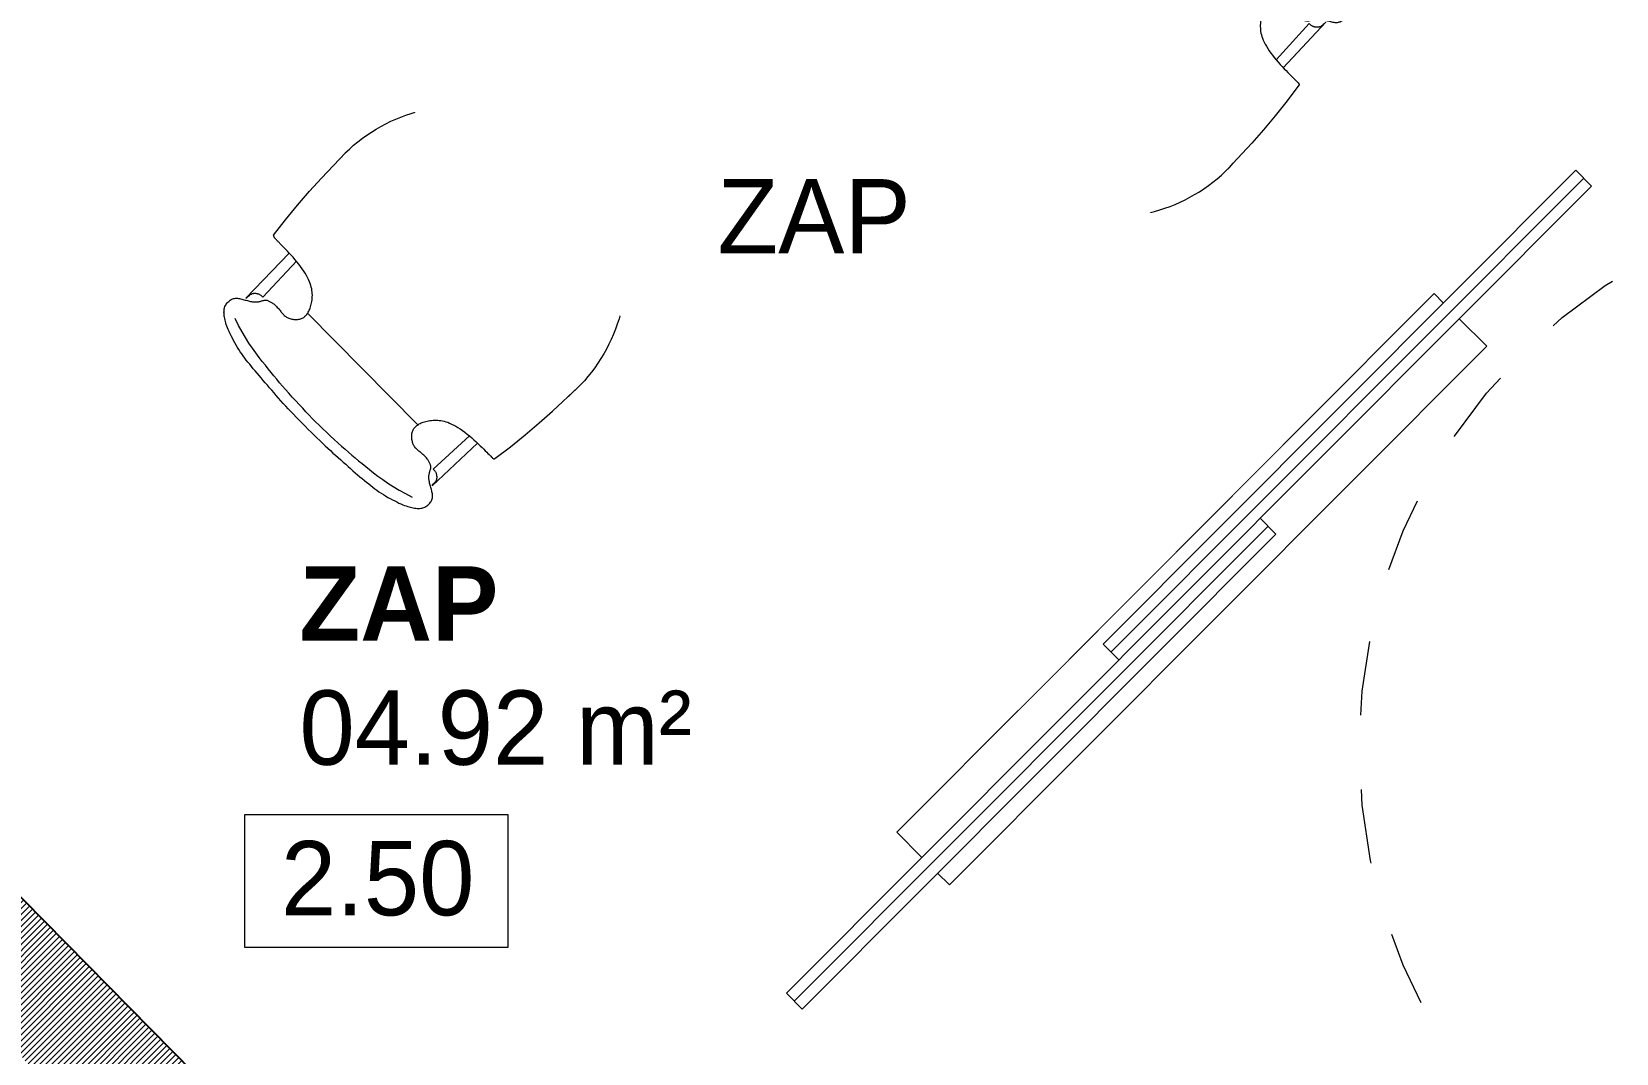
# Model space of a CAD drawing. Header units: millimetres. Extents: x -177 to 251, y 63 to 264.
# Drawn here: x 159.368 to 161.498, y 191.536 to 192.91 of the extents above; entities that cross this region are included whole.
import ezdxf

# ---------------------------------------------------------------- set-up
doc = ezdxf.new("R2010")
doc.units = ezdxf.units.MM
doc.header["$LTSCALE"] = 0.01
doc.set_wipeout_variables(frame=1)
doc.linetypes.add('TRAZOS', pattern=[19.05, 12.7, -6.35])
doc.linetypes.add('TRAZOS2', pattern=[0.375, 0.25, -0.125])
for name, color, linetype, lineweight in [('ARQ_AUXILIARES', 4, 'Continuous', 0), ('ARQ_DISCONTINUAS', 6, 'TRAZOS', 5), ('ARQ_MOBILIARIO', 102, 'Continuous', 5), ('ARQ_PROYECCION 1', 3, 'Continuous', 13), ('ARQ_SECCION', 1, 'Continuous', 25), ('TEX_TEXTOS', 7, 'Continuous', 5), ('TEX_TEXTOS SUP', 7, 'Continuous', 5)]:
    doc.layers.add(name, color=color, linetype=linetype, lineweight=lineweight)
doc.layers.add('SOMBR_SECCIÓN', color=9, linetype='Continuous', lineweight=0, true_color=0x808080)
doc.styles.add('Arial', font='GOTHIC.TTF', dxfattribs={"height": 0.0036})
doc.styles.get("Standard").update_dxf_attribs({"font": 'GOTHIC.TTF'})

# ---------------------------------------------------------------- blocks, each defined once
blk = doc.blocks.new('A$C4F1418C3')
blk.add_wipeout([(0.3692, 0.0115), (0.3695, 0.029), (0.3697, 0.0424), (0.4116, 0.0435), (0.4558, 0.0451), (0.4601, 0.0378), (0.4637, 0.0336), (0.4657, 0.0321), (0.4689, 0.0309), (0.471, 0.0304), (0.4733, 0.0302), (0.4764, 0.0304), (0.4787, 0.0307), (0.4819, 0.0318), (0.4846, 0.0333), (0.4872, 0.0354), (0.489, 0.0374), (0.4927, 0.042), (0.4965, 0.049), (0.4996, 0.0552), (0.5032, 0.0646), (0.5059, 0.0737), (0.5077, 0.0803), (0.5095, 0.0887), (0.5108, 0.0958), (0.5115, 0.103), (0.5136, 0.1212), (0.5152, 0.1437), (0.5174, 0.183), (0.5184, 0.2261), (0.5167, 0.2686), (0.5137, 0.3173), (0.5095, 0.353), (0.5032, 0.3764), (0.5003, 0.3846), (0.4933, 0.4004), (0.4881, 0.406), (0.4831, 0.4099), (0.4759, 0.4132), (0.4716, 0.4129), (0.4664, 0.4119), (0.4618, 0.409), (0.4581, 0.4043), (0.456, 0.3999), (0.369, 0.4019), (0.3688, 0.4172), (0.3687, 0.4276), (0.3684, 0.4307), (0.3681, 0.4316), (0.3678, 0.4323), (0.367, 0.4336), (0.3155, 0.4396), (0.2909, 0.4415), (0.2438, 0.4434), (0.2205, 0.4441), (0.1973, 0.4428), (0.1742, 0.4391), (0.1591, 0.4351), (0.1344, 0.4264), (0.1193, 0.4187), (0.1036, 0.4104), (0.0833, 0.3953), (0.0649, 0.3795), (0.0486, 0.3606), (0.0357, 0.3426), (0.0235, 0.3214), (0.0145, 0.3014), (0.0078, 0.2815), (0.0033, 0.2607), (0.0007, 0.2405), (-0.0002, 0.2193), (0.001, 0.1964), (0.0059, 0.1745), (0.0113, 0.1501), (0.0213, 0.1283), (0.0319, 0.107), (0.046, 0.0868), (0.0595, 0.0711), (0.0749, 0.0554), (0.0983, 0.0373), (0.1173, 0.0257), (0.1385, 0.0158), (0.16, 0.009), (0.1822, 0.0035), (0.2009, 0.0009), (0.222, 0.0003), (0.2613, 0.0009), (0.3008, 0.0032), (0.3351, 0.0067), (0.3676, 0.0111), (0.3681, 0.0111), (0.3687, 0.0113), (0.3689, 0.0115)]).dxf.layer = 'ARQ_MOBILIARIO'
at = {"layer": 'ARQ_MOBILIARIO'}
for p, q in [((0.2671, 0.4427), (0.2205, 0.4441)), ((0.2909, 0.4415), (0.2671, 0.4427)), ((0.3155, 0.4396), (0.2909, 0.4415)), ((0.3409, 0.437), (0.3155, 0.4396)), ((0.367, 0.4336), (0.3409, 0.437)), ((0.3673, 0.4331), (0.367, 0.4336)), ((0.3677, 0.4326), (0.3673, 0.4331)), ((0.3679, 0.4321), (0.3677, 0.4326)), ((0.3681, 0.4316), (0.3679, 0.4321)), ((0.3683, 0.4312), (0.3681, 0.4316)), ((0.3684, 0.4307), (0.3683, 0.4312)), ((0.3685, 0.4302), (0.3684, 0.4307)), ((0.3686, 0.4297), (0.3685, 0.4302)), ((0.3686, 0.4291), (0.3686, 0.4297)), ((0.3687, 0.4285), (0.3686, 0.4291)), ((0.3687, 0.4279), (0.3687, 0.4285)), ((0.3687, 0.4272), (0.3687, 0.4279)), ((0.3687, 0.4265), (0.3687, 0.4272)), ((0.3687, 0.4258), (0.3687, 0.4265)), ((0.3687, 0.425), (0.3687, 0.4258)), ((0.3687, 0.4241), (0.3687, 0.425)), ((0.3687, 0.4232), (0.3687, 0.4241)), ((0.3687, 0.4222), (0.3687, 0.4232)), ((0.3687, 0.421), (0.3687, 0.4222)), ((0.3688, 0.4197), (0.3687, 0.421)), ((0.3688, 0.4181), (0.3688, 0.4197)), ((0.3688, 0.4163), (0.3688, 0.4181)), ((0.3688, 0.4142), (0.3688, 0.4163)), ((0.3688, 0.4116), (0.3688, 0.4142)), ((0.3689, 0.4087), (0.3688, 0.4116)), ((0.3689, 0.4055), (0.3689, 0.4087)), ((0.369, 0.402), (0.3689, 0.4055)), ((0.4594, 0.4057), (0.4586, 0.4044)), ((0.4603, 0.4069), (0.4594, 0.4057)), ((0.4612, 0.408), (0.4603, 0.4069)), ((0.4621, 0.409), (0.4612, 0.408)), ((0.463, 0.4099), (0.4621, 0.409)), ((0.4641, 0.4107), (0.463, 0.4099)), ((0.4651, 0.4113), (0.4641, 0.4107)), ((0.4662, 0.4119), (0.4651, 0.4113)), ((0.4674, 0.4123), (0.4662, 0.4119)), ((0.4686, 0.4127), (0.4674, 0.4123)), ((0.4698, 0.413), (0.4686, 0.4127)), ((0.4711, 0.4132), (0.4698, 0.413)), ((0.4725, 0.4133), (0.4711, 0.4132)), ((0.4739, 0.4133), (0.4725, 0.4133)), ((0.4753, 0.4132), (0.4739, 0.4133)), ((0.4768, 0.413), (0.4753, 0.4132)), ((0.4782, 0.4127), (0.4768, 0.413)), ((0.4796, 0.4123), (0.4782, 0.4127)), ((0.481, 0.4118), (0.4796, 0.4123)), ((0.4824, 0.4112), (0.481, 0.4118)), ((0.4837, 0.4104), (0.4824, 0.4112)), ((0.4849, 0.4095), (0.4837, 0.4104)), ((0.4861, 0.4085), (0.4849, 0.4095)), ((0.4873, 0.4074), (0.4861, 0.4085)), ((0.4884, 0.4062), (0.4873, 0.4074)), ((0.4895, 0.4049), (0.4884, 0.4062)), ((0.4906, 0.4035), (0.4895, 0.4049)), ((0.3691, 0.3982), (0.369, 0.402)), ((0.369, 0.4019), (0.4529, 0.4)), ((0.3693, 0.3943), (0.3691, 0.3982)), ((0.3696, 0.3904), (0.3693, 0.3943)), ((0.3699, 0.3864), (0.3696, 0.3904)), ((0.3698, 0.3873), (0.436, 0.3848)), ((0.3703, 0.3824), (0.3699, 0.3864)), ((0.4359, 0.3876), (0.4359, 0.3863)), ((0.4359, 0.3863), (0.436, 0.3848)), ((0.4362, 0.3897), (0.436, 0.3887)), ((0.436, 0.3887), (0.4359, 0.3876)), ((0.4364, 0.3906), (0.4362, 0.3897)), ((0.4367, 0.3913), (0.4364, 0.3906)), ((0.4369, 0.392), (0.4367, 0.3913)), ((0.4372, 0.3926), (0.4369, 0.392)), ((0.4376, 0.3932), (0.4372, 0.3926)), ((0.4379, 0.3937), (0.4376, 0.3932)), ((0.4382, 0.3943), (0.4379, 0.3937)), ((0.4385, 0.3947), (0.4382, 0.3943)), ((0.4389, 0.3952), (0.4385, 0.3947)), ((0.4392, 0.3956), (0.4389, 0.3952)), ((0.4396, 0.396), (0.4392, 0.3956)), ((0.44, 0.3964), (0.4396, 0.396)), ((0.4404, 0.3968), (0.44, 0.3964)), ((0.4408, 0.3971), (0.4404, 0.3968)), ((0.4413, 0.3975), (0.4408, 0.3971)), ((0.4417, 0.3978), (0.4413, 0.3975)), ((0.4422, 0.3981), (0.4417, 0.3978)), ((0.4428, 0.3984), (0.4422, 0.3981)), ((0.4434, 0.3841), (0.4425, 0.3835)), ((0.4433, 0.3986), (0.4428, 0.3984)), ((0.4439, 0.3988), (0.4433, 0.3986)), ((0.4443, 0.3846), (0.4434, 0.3841)), ((0.4446, 0.399), (0.4439, 0.3988)), ((0.4451, 0.3853), (0.4443, 0.3846)), ((0.4453, 0.3992), (0.4446, 0.399)), ((0.446, 0.386), (0.4451, 0.3853)), ((0.4461, 0.3993), (0.4453, 0.3992)), ((0.4469, 0.3867), (0.446, 0.386)), ((0.4471, 0.3994), (0.4461, 0.3993)), ((0.4477, 0.3875), (0.4469, 0.3867)), ((0.4482, 0.3995), (0.4471, 0.3994)), ((0.4486, 0.3884), (0.4477, 0.3875)), ((0.4495, 0.3997), (0.4482, 0.3995)), ((0.4494, 0.3893), (0.4486, 0.3884)), ((0.4502, 0.3904), (0.4494, 0.3893)), ((0.4511, 0.3998), (0.4495, 0.3997)), ((0.451, 0.3914), (0.4502, 0.3904)), ((0.4517, 0.3926), (0.451, 0.3914)), ((0.4529, 0.4), (0.4511, 0.3998)), ((0.4525, 0.3938), (0.4517, 0.3926)), ((0.4533, 0.395), (0.4525, 0.3938)), ((0.454, 0.3963), (0.4533, 0.395)), ((0.4548, 0.3977), (0.454, 0.3963)), ((0.4555, 0.399), (0.4548, 0.3977)), ((0.4563, 0.4004), (0.4555, 0.399)), ((0.457, 0.4017), (0.4563, 0.4004)), ((0.4578, 0.4031), (0.457, 0.4017)), ((0.4586, 0.4044), (0.4578, 0.4031)), ((0.4858, 0.3811), (0.4824, 0.3909)), ((0.4916, 0.4021), (0.4906, 0.4035)), ((0.4926, 0.4006), (0.4916, 0.4021)), ((0.4936, 0.399), (0.4926, 0.4006)), ((0.4946, 0.3973), (0.4936, 0.399)), ((0.4956, 0.3956), (0.4946, 0.3973)), ((0.4966, 0.3936), (0.4956, 0.3956)), ((0.4976, 0.3915), (0.4966, 0.3936)), ((0.4986, 0.3892), (0.4976, 0.3915)), ((0.4996, 0.3867), (0.4986, 0.3892)), ((0.5007, 0.384), (0.4996, 0.3867)), ((0.5018, 0.381), (0.5007, 0.384)), ((0.3708, 0.3785), (0.3703, 0.3824)), ((0.3715, 0.3747), (0.3708, 0.3785)), ((0.3722, 0.3711), (0.3715, 0.3747)), ((0.3729, 0.3676), (0.3722, 0.3711)), ((0.3738, 0.3643), (0.3729, 0.3676)), ((0.3747, 0.3611), (0.3738, 0.3643)), ((0.4318, 0.3656), (0.4317, 0.3642)), ((0.4317, 0.3642), (0.4317, 0.3629)), ((0.4317, 0.3629), (0.4318, 0.3615)), ((0.4319, 0.3669), (0.4318, 0.3656)), ((0.432, 0.3681), (0.4319, 0.3669)), ((0.4322, 0.3693), (0.432, 0.3681)), ((0.4324, 0.3705), (0.4322, 0.3693)), ((0.4327, 0.3716), (0.4324, 0.3705)), ((0.4329, 0.3726), (0.4327, 0.3716)), ((0.4332, 0.3736), (0.4329, 0.3726)), ((0.4335, 0.3746), (0.4332, 0.3736)), ((0.4338, 0.3755), (0.4335, 0.3746)), ((0.4341, 0.3763), (0.4338, 0.3755)), ((0.4344, 0.3771), (0.4341, 0.3763)), ((0.4348, 0.3779), (0.4344, 0.3771)), ((0.4353, 0.3785), (0.4348, 0.3779)), ((0.4358, 0.3792), (0.4353, 0.3785)), ((0.4363, 0.3797), (0.4358, 0.3792)), ((0.4369, 0.3803), (0.4363, 0.3797)), ((0.4376, 0.3808), (0.4369, 0.3803)), ((0.4383, 0.3812), (0.4376, 0.3808)), ((0.4391, 0.3817), (0.4383, 0.3812)), ((0.4399, 0.3821), (0.4391, 0.3817)), ((0.4408, 0.3826), (0.4399, 0.3821)), ((0.4416, 0.383), (0.4408, 0.3826)), ((0.4425, 0.3835), (0.4416, 0.383)), ((0.4885, 0.3717), (0.4858, 0.3811)), ((0.4908, 0.3628), (0.4885, 0.3717)), ((0.4927, 0.3543), (0.4908, 0.3628)), ((0.5028, 0.3779), (0.5018, 0.381)), ((0.5039, 0.3747), (0.5028, 0.3779)), ((0.5049, 0.3714), (0.5039, 0.3747)), ((0.5059, 0.368), (0.5049, 0.3714)), ((0.5069, 0.3646), (0.5059, 0.368)), ((0.5077, 0.3611), (0.5069, 0.3646)), ((0.3757, 0.3582), (0.3747, 0.3611)), ((0.3768, 0.3554), (0.3757, 0.3582)), ((0.3778, 0.3529), (0.3768, 0.3554)), ((0.379, 0.3506), (0.3778, 0.3529)), ((0.3802, 0.3485), (0.379, 0.3506)), ((0.3814, 0.3465), (0.3802, 0.3485)), ((0.3827, 0.3447), (0.3814, 0.3465)), ((0.384, 0.343), (0.3827, 0.3447)), ((0.3854, 0.3414), (0.384, 0.343)), ((0.3869, 0.3398), (0.3854, 0.3414)), ((0.4315, 0.3413), (0.431, 0.3401)), ((0.4319, 0.3424), (0.4315, 0.3413)), ((0.4318, 0.3615), (0.4319, 0.36)), ((0.4319, 0.36), (0.432, 0.3586)), ((0.4323, 0.3436), (0.4319, 0.3424)), ((0.432, 0.3586), (0.4321, 0.3572)), ((0.4321, 0.3572), (0.4323, 0.3558)), ((0.4323, 0.3558), (0.4324, 0.3544)), ((0.4325, 0.3448), (0.4323, 0.3436)), ((0.4324, 0.3544), (0.4326, 0.3531)), ((0.4327, 0.3459), (0.4325, 0.3448)), ((0.4326, 0.3531), (0.4327, 0.3518)), ((0.4327, 0.3518), (0.4328, 0.3506)), ((0.4328, 0.3471), (0.4327, 0.3459)), ((0.4328, 0.3506), (0.4328, 0.3494)), ((0.4328, 0.3494), (0.4329, 0.3482)), ((0.4329, 0.3482), (0.4328, 0.3471)), ((0.4942, 0.3461), (0.4927, 0.3543)), ((0.4954, 0.3384), (0.4942, 0.3461)), ((0.5085, 0.3577), (0.5077, 0.3611)), ((0.5092, 0.3544), (0.5085, 0.3577)), ((0.5098, 0.351), (0.5092, 0.3544)), ((0.5104, 0.3476), (0.5098, 0.351)), ((0.5109, 0.3441), (0.5104, 0.3476)), ((0.5113, 0.3407), (0.5109, 0.3441)), ((0.3884, 0.3384), (0.3869, 0.3398)), ((0.39, 0.337), (0.3884, 0.3384)), ((0.3916, 0.3357), (0.39, 0.337)), ((0.3932, 0.3344), (0.3916, 0.3357)), ((0.3948, 0.3332), (0.3932, 0.3344)), ((0.3965, 0.3322), (0.3948, 0.3332)), ((0.3981, 0.3312), (0.3965, 0.3322)), ((0.3996, 0.3303), (0.3981, 0.3312)), ((0.4011, 0.3296), (0.3996, 0.3303)), ((0.4026, 0.329), (0.4011, 0.3296)), ((0.404, 0.3284), (0.4026, 0.329)), ((0.4053, 0.328), (0.404, 0.3284)), ((0.4067, 0.3276), (0.4053, 0.328)), ((0.4079, 0.3273), (0.4067, 0.3276)), ((0.4092, 0.3271), (0.4079, 0.3273)), ((0.4087, 0.3272), (0.409, 0.2233)), ((0.4104, 0.3269), (0.4092, 0.3271)), ((0.4116, 0.3268), (0.4104, 0.3269)), ((0.4127, 0.3267), (0.4116, 0.3268)), ((0.4139, 0.3267), (0.4127, 0.3267)), ((0.415, 0.3268), (0.4139, 0.3267)), ((0.4161, 0.3269), (0.415, 0.3268)), ((0.4172, 0.3271), (0.4161, 0.3269)), ((0.4183, 0.3274), (0.4172, 0.3271)), ((0.4193, 0.3278), (0.4183, 0.3274)), ((0.4204, 0.3284), (0.4193, 0.3278)), ((0.4215, 0.329), (0.4204, 0.3284)), ((0.4225, 0.3297), (0.4215, 0.329)), ((0.4235, 0.3305), (0.4225, 0.3297)), ((0.4245, 0.3313), (0.4235, 0.3305)), ((0.4255, 0.3323), (0.4245, 0.3313)), ((0.4264, 0.3333), (0.4255, 0.3323)), ((0.4273, 0.3343), (0.4264, 0.3333)), ((0.4282, 0.3354), (0.4273, 0.3343)), ((0.429, 0.3365), (0.4282, 0.3354)), ((0.4297, 0.3377), (0.429, 0.3365)), ((0.4304, 0.3389), (0.4297, 0.3377)), ((0.431, 0.3401), (0.4304, 0.3389)), ((0.4965, 0.3311), (0.4954, 0.3384)), ((0.4973, 0.3242), (0.4965, 0.3311)), ((0.4981, 0.3176), (0.4973, 0.3242)), ((0.5117, 0.3371), (0.5113, 0.3407)), ((0.5121, 0.3334), (0.5117, 0.3371)), ((0.5125, 0.3297), (0.5121, 0.3334)), ((0.5129, 0.3258), (0.5125, 0.3297)), ((0.5132, 0.3219), (0.5129, 0.3258)), ((0.5135, 0.3179), (0.5132, 0.3219)), ((0.4988, 0.3114), (0.4981, 0.3176)), ((0.4995, 0.3053), (0.4988, 0.3114)), ((0.5, 0.2994), (0.4995, 0.3053)), ((0.5006, 0.2935), (0.5, 0.2994)), ((0.5138, 0.3138), (0.5135, 0.3179)), ((0.5141, 0.3096), (0.5138, 0.3138)), ((0.5145, 0.3053), (0.5141, 0.3096)), ((0.5148, 0.301), (0.5145, 0.3053)), ((0.5151, 0.2966), (0.5148, 0.301)), ((0.501, 0.2875), (0.5006, 0.2935)), ((0.5015, 0.2815), (0.501, 0.2875)), ((0.5019, 0.2752), (0.5015, 0.2815)), ((0.5154, 0.2922), (0.5151, 0.2966)), ((0.5157, 0.2877), (0.5154, 0.2922)), ((0.516, 0.2831), (0.5157, 0.2877)), ((0.5163, 0.2785), (0.516, 0.2831)), ((0.5166, 0.2738), (0.5163, 0.2785)), ((0.5022, 0.2686), (0.5019, 0.2752)), ((0.5025, 0.2618), (0.5022, 0.2686)), ((0.5028, 0.2549), (0.5025, 0.2618)), ((0.5168, 0.2691), (0.5166, 0.2738)), ((0.5171, 0.2643), (0.5168, 0.2691)), ((0.5172, 0.2594), (0.5171, 0.2643)), ((0.5174, 0.2545), (0.5172, 0.2594)), ((0.5031, 0.248), (0.5028, 0.2549)), ((0.5033, 0.2412), (0.5031, 0.248)), ((0.5035, 0.2347), (0.5033, 0.2412)), ((0.5036, 0.2284), (0.5035, 0.2347)), ((0.5176, 0.2494), (0.5174, 0.2545)), ((0.5177, 0.2442), (0.5176, 0.2494)), ((0.5178, 0.2389), (0.5177, 0.2442)), ((0.5179, 0.2334), (0.5178, 0.2389)), ((0.4091, 0.1161), (0.409, 0.2233)), ((0.5037, 0.2162), (0.5035, 0.2096)), ((0.5037, 0.2225), (0.5036, 0.2284)), ((0.5037, 0.2225), (0.5037, 0.2162)), ((0.518, 0.2277), (0.5179, 0.2334)), ((0.518, 0.2159), (0.5179, 0.2102)), ((0.5181, 0.2218), (0.518, 0.2277)), ((0.5181, 0.2218), (0.518, 0.2159)), ((0.5032, 0.1958), (0.503, 0.1888)), ((0.5034, 0.2027), (0.5032, 0.1958)), ((0.5035, 0.2096), (0.5034, 0.2027)), ((0.5177, 0.1942), (0.5175, 0.1892)), ((0.5178, 0.1994), (0.5177, 0.1942)), ((0.5179, 0.2047), (0.5178, 0.1994)), ((0.5179, 0.2102), (0.5179, 0.2047)), ((0.5024, 0.175), (0.502, 0.1684)), ((0.5027, 0.1818), (0.5024, 0.175)), ((0.503, 0.1888), (0.5027, 0.1818)), ((0.517, 0.1746), (0.5168, 0.1699)), ((0.5172, 0.1794), (0.517, 0.1746)), ((0.5174, 0.1842), (0.5172, 0.1794)), ((0.5175, 0.1892), (0.5174, 0.1842)), ((0.5008, 0.1501), (0.5003, 0.1442)), ((0.5013, 0.1561), (0.5008, 0.1501)), ((0.5017, 0.1621), (0.5013, 0.1561)), ((0.502, 0.1684), (0.5017, 0.1621)), ((0.5157, 0.1515), (0.5153, 0.1471)), ((0.5159, 0.156), (0.5157, 0.1515)), ((0.5162, 0.1606), (0.5159, 0.156)), ((0.5165, 0.1652), (0.5162, 0.1606)), ((0.5168, 0.1699), (0.5165, 0.1652)), ((0.4991, 0.1322), (0.4984, 0.126)), ((0.4998, 0.1383), (0.4991, 0.1322)), ((0.5003, 0.1442), (0.4998, 0.1383)), ((0.5142, 0.1299), (0.5139, 0.1258)), ((0.5145, 0.1341), (0.5142, 0.1299)), ((0.5147, 0.1384), (0.5145, 0.1341)), ((0.515, 0.1427), (0.5147, 0.1384)), ((0.5153, 0.1471), (0.515, 0.1427)), ((0.392, 0.1076), (0.3904, 0.1062)), ((0.3936, 0.1088), (0.392, 0.1076)), ((0.3952, 0.11), (0.3936, 0.1088)), ((0.3969, 0.1111), (0.3952, 0.11)), ((0.3984, 0.112), (0.3969, 0.1111)), ((0.4, 0.1129), (0.3984, 0.112)), ((0.4015, 0.1137), (0.4, 0.1129)), ((0.4029, 0.1143), (0.4015, 0.1137)), ((0.4043, 0.1149), (0.4029, 0.1143)), ((0.4057, 0.1153), (0.4043, 0.1149)), ((0.407, 0.1157), (0.4057, 0.1153)), ((0.4083, 0.116), (0.407, 0.1157)), ((0.4096, 0.1162), (0.4083, 0.116)), ((0.4108, 0.1164), (0.4096, 0.1162)), ((0.412, 0.1165), (0.4108, 0.1164)), ((0.4131, 0.1166), (0.412, 0.1165)), ((0.4142, 0.1166), (0.4131, 0.1166)), ((0.4154, 0.1166), (0.4142, 0.1166)), ((0.4165, 0.1164), (0.4154, 0.1166)), ((0.4176, 0.1162), (0.4165, 0.1164)), ((0.4186, 0.1159), (0.4176, 0.1162)), ((0.4197, 0.1155), (0.4186, 0.1159)), ((0.4208, 0.115), (0.4197, 0.1155)), ((0.4218, 0.1144), (0.4208, 0.115)), ((0.4229, 0.1137), (0.4218, 0.1144)), ((0.4239, 0.1129), (0.4229, 0.1137)), ((0.4249, 0.112), (0.4239, 0.1129)), ((0.4259, 0.1111), (0.4249, 0.112)), ((0.4268, 0.1101), (0.4259, 0.1111)), ((0.4277, 0.109), (0.4268, 0.1101)), ((0.4286, 0.108), (0.4277, 0.109)), ((0.4294, 0.1068), (0.4286, 0.108)), ((0.4301, 0.1057), (0.4294, 0.1068)), ((0.4968, 0.1125), (0.4958, 0.1052)), ((0.4977, 0.1194), (0.4968, 0.1125)), ((0.4984, 0.126), (0.4977, 0.1194)), ((0.5121, 0.1065), (0.5117, 0.103)), ((0.5125, 0.1102), (0.5121, 0.1065)), ((0.5129, 0.114), (0.5125, 0.1102)), ((0.5132, 0.1178), (0.5129, 0.114)), ((0.5135, 0.1217), (0.5132, 0.1178)), ((0.5139, 0.1258), (0.5135, 0.1217)), ((0.3772, 0.0878), (0.3762, 0.085)), ((0.3783, 0.0903), (0.3772, 0.0878)), ((0.3794, 0.0926), (0.3783, 0.0903)), ((0.3806, 0.0947), (0.3794, 0.0926)), ((0.3818, 0.0967), (0.3806, 0.0947)), ((0.3831, 0.0985), (0.3818, 0.0967)), ((0.3845, 0.1002), (0.3831, 0.0985)), ((0.3859, 0.1018), (0.3845, 0.1002)), ((0.3873, 0.1034), (0.3859, 0.1018)), ((0.3888, 0.1048), (0.3873, 0.1034)), ((0.3904, 0.1062), (0.3888, 0.1048)), ((0.4308, 0.1045), (0.4301, 0.1057)), ((0.4314, 0.1033), (0.4308, 0.1045)), ((0.4319, 0.1021), (0.4314, 0.1033)), ((0.4324, 0.1009), (0.4319, 0.1021)), ((0.4327, 0.0997), (0.4324, 0.1009)), ((0.4325, 0.0847), (0.4326, 0.0862)), ((0.4326, 0.0862), (0.4327, 0.0876)), ((0.433, 0.0986), (0.4327, 0.0997)), ((0.4327, 0.0876), (0.4329, 0.0889)), ((0.4329, 0.0889), (0.433, 0.0902)), ((0.4332, 0.0974), (0.433, 0.0986)), ((0.433, 0.0902), (0.4331, 0.0915)), ((0.4331, 0.0915), (0.4332, 0.0928)), ((0.4333, 0.0963), (0.4332, 0.0974)), ((0.4332, 0.0928), (0.4333, 0.094)), ((0.4333, 0.0951), (0.4333, 0.0963)), ((0.4333, 0.094), (0.4333, 0.0951)), ((0.4931, 0.0893), (0.4913, 0.0808)), ((0.4946, 0.0974), (0.4931, 0.0893)), ((0.4958, 0.1052), (0.4946, 0.0974)), ((0.509, 0.0859), (0.5082, 0.0825)), ((0.5097, 0.0893), (0.509, 0.0859)), ((0.5103, 0.0927), (0.5097, 0.0893)), ((0.5108, 0.0961), (0.5103, 0.0927)), ((0.5113, 0.0995), (0.5108, 0.0961)), ((0.5117, 0.103), (0.5113, 0.0995)), ((0.3714, 0.0647), (0.3709, 0.0608)), ((0.372, 0.0684), (0.3714, 0.0647)), ((0.3727, 0.0721), (0.372, 0.0684)), ((0.3735, 0.0756), (0.3727, 0.0721)), ((0.3743, 0.0789), (0.3735, 0.0756)), ((0.3752, 0.0821), (0.3743, 0.0789)), ((0.3762, 0.085), (0.3752, 0.0821)), ((0.4322, 0.0805), (0.4323, 0.0819)), ((0.4322, 0.0791), (0.4322, 0.0805)), ((0.4323, 0.0778), (0.4322, 0.0791)), ((0.4323, 0.0819), (0.4324, 0.0833)), ((0.4324, 0.0765), (0.4323, 0.0778)), ((0.4324, 0.0833), (0.4325, 0.0847)), ((0.4325, 0.0753), (0.4324, 0.0765)), ((0.4327, 0.0741), (0.4325, 0.0753)), ((0.4329, 0.0729), (0.4327, 0.0741)), ((0.4332, 0.0718), (0.4329, 0.0729)), ((0.4334, 0.0707), (0.4332, 0.0718)), ((0.4337, 0.0697), (0.4334, 0.0707)), ((0.434, 0.0688), (0.4337, 0.0697)), ((0.4343, 0.0679), (0.434, 0.0688)), ((0.4346, 0.067), (0.4343, 0.0679)), ((0.435, 0.0663), (0.4346, 0.067)), ((0.4354, 0.0655), (0.435, 0.0663)), ((0.4358, 0.0648), (0.4354, 0.0655)), ((0.4363, 0.0642), (0.4358, 0.0648)), ((0.4369, 0.0636), (0.4363, 0.0642)), ((0.4891, 0.0718), (0.4863, 0.0625)), ((0.4913, 0.0808), (0.4891, 0.0718)), ((0.5034, 0.0657), (0.5023, 0.0626)), ((0.5044, 0.0689), (0.5034, 0.0657)), ((0.5055, 0.0722), (0.5044, 0.0689)), ((0.5065, 0.0756), (0.5055, 0.0722)), ((0.5074, 0.0791), (0.5065, 0.0756)), ((0.5082, 0.0825), (0.5074, 0.0791)), ((0.3698, 0.0448), (0.3696, 0.0409)), ((0.3697, 0.0424), (0.4535, 0.0446)), ((0.3699, 0.0487), (0.3698, 0.0448)), ((0.3702, 0.0528), (0.3699, 0.0487)), ((0.3705, 0.0568), (0.3702, 0.0528)), ((0.3709, 0.0608), (0.3705, 0.0568)), ((0.3705, 0.0569), (0.4366, 0.0597)), ((0.4365, 0.0582), (0.4366, 0.0597)), ((0.4365, 0.0569), (0.4365, 0.0582)), ((0.4366, 0.0558), (0.4365, 0.0569)), ((0.4368, 0.0548), (0.4366, 0.0558)), ((0.437, 0.054), (0.4368, 0.0548)), ((0.4375, 0.0631), (0.4369, 0.0636)), ((0.4372, 0.0532), (0.437, 0.054)), ((0.4375, 0.0525), (0.4372, 0.0532)), ((0.4382, 0.0626), (0.4375, 0.0631)), ((0.4378, 0.0519), (0.4375, 0.0525)), ((0.4382, 0.0513), (0.4378, 0.0519)), ((0.4389, 0.0622), (0.4382, 0.0626)), ((0.4385, 0.0508), (0.4382, 0.0513)), ((0.4388, 0.0503), (0.4385, 0.0508)), ((0.4391, 0.0498), (0.4388, 0.0503)), ((0.4397, 0.0617), (0.4389, 0.0622)), ((0.4395, 0.0493), (0.4391, 0.0498)), ((0.4398, 0.0489), (0.4395, 0.0493)), ((0.4405, 0.0613), (0.4397, 0.0617)), ((0.4402, 0.0485), (0.4398, 0.0489)), ((0.4406, 0.0481), (0.4402, 0.0485)), ((0.4413, 0.0608), (0.4405, 0.0613)), ((0.441, 0.0477), (0.4406, 0.0481)), ((0.4414, 0.0474), (0.441, 0.0477)), ((0.4422, 0.0604), (0.4413, 0.0608)), ((0.4419, 0.047), (0.4414, 0.0474)), ((0.4424, 0.0467), (0.4419, 0.047)), ((0.4431, 0.0599), (0.4422, 0.0604)), ((0.4429, 0.0464), (0.4424, 0.0467)), ((0.4434, 0.0462), (0.4429, 0.0464)), ((0.4439, 0.0593), (0.4431, 0.0599)), ((0.444, 0.0459), (0.4434, 0.0462)), ((0.4448, 0.0588), (0.4439, 0.0593)), ((0.4446, 0.0457), (0.444, 0.0459)), ((0.4452, 0.0455), (0.4446, 0.0457)), ((0.4457, 0.0581), (0.4448, 0.0588)), ((0.4459, 0.0454), (0.4452, 0.0455)), ((0.4466, 0.0575), (0.4457, 0.0581)), ((0.4468, 0.0452), (0.4459, 0.0454)), ((0.4474, 0.0567), (0.4466, 0.0575)), ((0.4477, 0.0451), (0.4468, 0.0452)), ((0.4483, 0.0559), (0.4474, 0.0567)), ((0.4488, 0.045), (0.4477, 0.0451)), ((0.4491, 0.055), (0.4483, 0.0559)), ((0.4502, 0.0449), (0.4488, 0.045)), ((0.45, 0.0541), (0.4491, 0.055)), ((0.4508, 0.0531), (0.45, 0.0541)), ((0.4517, 0.0448), (0.4502, 0.0449)), ((0.4516, 0.052), (0.4508, 0.0531)), ((0.4523, 0.0508), (0.4516, 0.052)), ((0.4535, 0.0446), (0.4517, 0.0448)), ((0.4531, 0.0496), (0.4523, 0.0508)), ((0.4539, 0.0484), (0.4531, 0.0496)), ((0.4546, 0.0471), (0.4539, 0.0484)), ((0.4554, 0.0458), (0.4546, 0.0471)), ((0.4561, 0.0444), (0.4554, 0.0458)), ((0.4569, 0.0431), (0.4561, 0.0444)), ((0.4577, 0.0417), (0.4569, 0.0431)), ((0.4863, 0.0625), (0.483, 0.0526)), ((0.4932, 0.043), (0.4922, 0.0415)), ((0.4942, 0.0446), (0.4932, 0.043)), ((0.4952, 0.0462), (0.4942, 0.0446)), ((0.4962, 0.048), (0.4952, 0.0462)), ((0.4972, 0.05), (0.4962, 0.048)), ((0.4982, 0.0521), (0.4972, 0.05)), ((0.4992, 0.0544), (0.4982, 0.0521)), ((0.5002, 0.0569), (0.4992, 0.0544)), ((0.5013, 0.0596), (0.5002, 0.0569)), ((0.5023, 0.0626), (0.5013, 0.0596)), ((0.3695, 0.0225), (0.3694, 0.0204)), ((0.3696, 0.0372), (0.3695, 0.0337)), ((0.3695, 0.0337), (0.3695, 0.0305)), ((0.3695, 0.0305), (0.3695, 0.0275)), ((0.3695, 0.0275), (0.3695, 0.0249)), ((0.3695, 0.0249), (0.3695, 0.0225)), ((0.3696, 0.0409), (0.3696, 0.0372)), ((0.4584, 0.0404), (0.4577, 0.0417)), ((0.4592, 0.0391), (0.4584, 0.0404)), ((0.4601, 0.0378), (0.4592, 0.0391)), ((0.4609, 0.0366), (0.4601, 0.0378)), ((0.4618, 0.0355), (0.4609, 0.0366)), ((0.4627, 0.0345), (0.4618, 0.0355)), ((0.4637, 0.0336), (0.4627, 0.0345)), ((0.4647, 0.0328), (0.4637, 0.0336)), ((0.4658, 0.0322), (0.4647, 0.0328)), ((0.4669, 0.0316), (0.4658, 0.0322)), ((0.468, 0.0311), (0.4669, 0.0316)), ((0.4692, 0.0308), (0.468, 0.0311)), ((0.4705, 0.0305), (0.4692, 0.0308)), ((0.4718, 0.0303), (0.4705, 0.0305)), ((0.4732, 0.0302), (0.4718, 0.0303)), ((0.4746, 0.0302), (0.4732, 0.0302)), ((0.476, 0.0303), (0.4746, 0.0302)), ((0.4774, 0.0305), (0.476, 0.0303)), ((0.4789, 0.0308), (0.4774, 0.0305)), ((0.4803, 0.0312), (0.4789, 0.0308)), ((0.4817, 0.0317), (0.4803, 0.0312)), ((0.483, 0.0324), (0.4817, 0.0317)), ((0.4843, 0.0331), (0.483, 0.0324)), ((0.4856, 0.034), (0.4843, 0.0331)), ((0.4868, 0.0351), (0.4856, 0.034)), ((0.488, 0.0362), (0.4868, 0.0351)), ((0.4891, 0.0374), (0.488, 0.0362)), ((0.4902, 0.0387), (0.4891, 0.0374)), ((0.4912, 0.0401), (0.4902, 0.0387)), ((0.4922, 0.0415), (0.4912, 0.0401)), ((0.2679, 0.0016), (0.2205, 0)), ((0.2917, 0.0029), (0.2679, 0.0016)), ((0.3163, 0.0049), (0.2917, 0.0029)), ((0.3417, 0.0076), (0.3163, 0.0049)), ((0.3677, 0.0111), (0.3417, 0.0076)), ((0.3679, 0.0111), (0.3677, 0.0111)), ((0.3681, 0.0111), (0.3679, 0.0111)), ((0.3682, 0.0111), (0.3681, 0.0111)), ((0.3684, 0.0112), (0.3682, 0.0111)), ((0.3686, 0.0112), (0.3684, 0.0112)), ((0.3687, 0.0113), (0.3686, 0.0112)), ((0.3688, 0.0114), (0.3687, 0.0113)), ((0.3689, 0.0115), (0.3688, 0.0114)), ((0.369, 0.0116), (0.3689, 0.0115)), ((0.3691, 0.0117), (0.369, 0.0116)), ((0.3692, 0.0119), (0.3691, 0.0117)), ((0.3693, 0.0121), (0.3692, 0.0119)), ((0.3694, 0.0137), (0.3693, 0.013)), ((0.3693, 0.013), (0.3693, 0.0125)), ((0.3693, 0.0125), (0.3693, 0.0121)), ((0.3694, 0.0204), (0.3694, 0.0186)), ((0.3694, 0.0186), (0.3694, 0.017)), ((0.3694, 0.017), (0.3694, 0.0157)), ((0.3694, 0.0157), (0.3694, 0.0146)), ((0.3694, 0.0146), (0.3694, 0.0137))]:
    blk.add_line(p, q, dxfattribs=at)
blk.add_arc((0.2221, 0.2221), 0.2221, 90.4027, 274.2935, dxfattribs=at)
blk = doc.blocks.new('A$C7E0B66F5')
at = {"layer": 'ARQ_DISCONTINUAS', "linetype": 'TRAZOS2', "ltscale": 25}
blk.add_circle((0.75, 0.75), 0.75, dxfattribs=at)
at = {"layer": 'ARQ_MOBILIARIO'}
for p, q in [((0.7879, 1.3267), (0.5992, 1.2604)), ((0.9283, 0.9271), (0.7879, 1.3267)), ((0.649, 1.1189), (0.5992, 1.2604)), ((0.7635, 1.2757), (0.697, 1.2524)), ((0.7867, 1.2097), (0.7635, 1.2757)), ((0.5521, 1.2439), (0.3634, 1.1776)), ((0.6018, 1.1023), (0.5521, 1.2439)), ((0.7867, 1.2097), (0.7126, 1.1837)), ((0.5038, 0.778), (0.3634, 1.1776)), ((0.4809, 1.1764), (0.4144, 1.1531)), ((0.8377, 1.1852), (0.7246, 1.1455)), ((0.8912, 1.0026), (0.8282, 1.1819)), ((0.4376, 1.087), (0.4144, 1.1531)), ((0.6701, 1.1694), (0.6594, 1.1468)), ((0.6837, 1.163), (0.6701, 1.1694)), ((0.704, 1.1589), (0.6837, 1.163)), ((0.7177, 1.1523), (0.704, 1.1589)), ((0.7291, 1.1412), (0.7177, 1.1523)), ((0.8981, 1.1641), (0.8698, 1.1541)), ((0.9361, 0.9654), (0.8698, 1.1541)), ((0.9644, 0.9754), (0.8981, 1.1641)), ((0.6594, 1.1468), (0.6765, 1.119)), ((0.6621, 1.1177), (0.6666, 1.135)), ((0.735, 1.1245), (0.7291, 1.1412)), ((0.5117, 1.1131), (0.4376, 1.087)), ((0.5339, 1.0991), (0.5472, 1.115)), ((0.5472, 1.115), (0.5537, 1.1285)), ((0.5537, 1.1285), (0.5762, 1.1176)), ((0.5762, 1.1176), (0.5803, 1.0852)), ((0.6638, 1.1241), (0.649, 1.1189)), ((0.6673, 1.0706), (0.6621, 1.1177)), ((0.6765, 1.119), (0.6824, 1.1022)), ((0.742, 1.1045), (0.735, 1.1245)), ((0.5273, 1.0854), (0.5339, 1.0991)), ((0.5924, 1.0932), (0.5779, 1.1038)), ((0.6018, 1.1023), (0.587, 1.0971)), ((0.6177, 1.0532), (0.5924, 1.0932)), ((0.6824, 1.1022), (0.6995, 1.0857)), ((0.7634, 1.0968), (0.742, 1.1045)), ((0.7803, 1.0915), (0.7634, 1.0968)), ((0.8101, 1.0605), (0.7803, 1.0915)), ((0.5261, 1.0757), (0.4131, 1.036)), ((0.5253, 1.0696), (0.5273, 1.0854)), ((0.5312, 1.0529), (0.5253, 1.0696)), ((0.5803, 1.0852), (0.5862, 1.0684)), ((0.5862, 1.0684), (0.5831, 1.0448)), ((0.6769, 1.0325), (0.6673, 1.0706)), ((0.6995, 1.0857), (0.7303, 1.0627)), ((0.5383, 1.0329), (0.5312, 1.0529)), ((0.5831, 1.0448), (0.5736, 1.0076)), ((0.6341, 1.0175), (0.6177, 1.0532)), ((0.7303, 1.0627), (0.7577, 1.0384)), ((0.8296, 1.0373), (0.8101, 1.0605)), ((0.9013, 1.0645), (0.8824, 1.0579)), ((0.9046, 1.055), (0.8857, 1.0484)), ((0.4855, 0.8601), (0.4225, 1.0394)), ((0.5264, 1.0135), (0.5383, 1.0329)), ((0.692, 1.0003), (0.6769, 1.0325)), ((0.7577, 1.0384), (0.7671, 1.0115)), ((0.8548, 1.0085), (0.8296, 1.0373)), ((0.5165, 0.9988), (0.5264, 1.0135)), ((0.5736, 1.0076), (0.5673, 0.9716)), ((0.6424, 0.9829), (0.6341, 1.0175)), ((0.7671, 1.0115), (0.7844, 0.9837)), ((0.8684, 0.9907), (0.8548, 1.0085)), ((0.9006, 1.006), (0.866, 0.9938)), ((0.4075, 0.9917), (0.3792, 0.9817)), ((0.4455, 0.793), (0.3792, 0.9817)), ((0.4738, 0.803), (0.4075, 0.9917)), ((0.5126, 0.956), (0.5165, 0.9988)), ((0.6464, 0.9502), (0.6424, 0.9829)), ((0.7093, 0.9724), (0.692, 1.0003)), ((0.7172, 0.9715), (0.7281, 0.9828)), ((0.7281, 0.9828), (0.7382, 0.9863)), ((0.7844, 0.9837), (0.7994, 0.9627)), ((0.8822, 0.973), (0.8684, 0.9907)), ((0.5673, 0.9716), (0.5768, 0.9446)), ((0.7085, 0.9534), (0.7093, 0.9724)), ((0.7994, 0.9627), (0.822, 0.9406)), ((0.8993, 0.9564), (0.8822, 0.973)), ((0.9644, 0.9754), (0.9361, 0.9654)), ((0.512, 0.9257), (0.5126, 0.956)), ((0.5768, 0.9446), (0.5807, 0.9121)), ((0.6252, 0.9466), (0.6151, 0.9431)), ((0.6408, 0.9446), (0.6252, 0.9466)), ((0.6589, 0.936), (0.6464, 0.9502)), ((0.7091, 0.9387), (0.6676, 0.9241)), ((0.7102, 0.9163), (0.7085, 0.9534)), ((0.8291, 0.9204), (0.822, 0.9406)), ((0.822, 0.9406), (0.8358, 0.9228)), ((0.9109, 0.9341), (0.8993, 0.9564)), ((0.5103, 0.8874), (0.512, 0.9257)), ((0.6808, 0.906), (0.6589, 0.936)), ((0.7219, 0.8828), (0.7102, 0.9163)), ((0.8533, 0.8837), (0.8291, 0.9204)), ((0.8358, 0.9228), (0.8518, 0.9096)), ((0.92, 0.9297), (0.9109, 0.9341)), ((0.937, 0.9245), (0.92, 0.9297)), ((0.9464, 0.8977), (0.937, 0.9245)), ((0.981, 0.9282), (0.9527, 0.9182)), ((1.1516, 0.3522), (0.9527, 0.9182)), ((1.1799, 0.3621), (0.981, 0.9282)), ((0.4579, 0.9087), (0.439, 0.902)), ((0.4612, 0.8992), (0.4423, 0.8926)), ((0.5807, 0.9121), (0.5822, 0.8864)), ((0.6926, 0.8725), (0.6808, 0.906)), ((0.8518, 0.9096), (0.8737, 0.8796)), ((0.9597, 0.8383), (0.9464, 0.8977)), ((0.5108, 0.8651), (0.5103, 0.8874)), ((0.5822, 0.8864), (0.5783, 0.855)), ((0.7359, 0.8538), (0.7219, 0.8828)), ((0.8639, 0.8535), (0.8533, 0.8837)), ((0.8737, 0.8796), (0.8704, 0.8672)), ((1.0353, 0.8943), (1.0258, 0.891)), ((1.1916, 0.4192), (1.0258, 0.891)), ((1.201, 0.4226), (1.0353, 0.8943)), ((0.5107, 0.8689), (0.4761, 0.8568)), ((0.5112, 0.8426), (0.5108, 0.8651)), ((0.5854, 0.8348), (0.5783, 0.855)), ((0.5783, 0.855), (0.5787, 0.8324)), ((0.6998, 0.8411), (0.6926, 0.8725)), ((0.7463, 0.8348), (0.7359, 0.8538)), ((0.8769, 0.831), (0.8639, 0.8535)), ((0.8704, 0.8672), (0.8742, 0.8459)), ((0.5082, 0.8189), (0.5112, 0.8426)), ((0.5787, 0.8324), (0.5745, 0.8121)), ((0.5895, 0.791), (0.5854, 0.8348)), ((0.7035, 0.8198), (0.6998, 0.8411)), ((0.7569, 0.8047), (0.7463, 0.8348)), ((0.8742, 0.8459), (0.8827, 0.8)), ((0.9672, 0.7846), (0.9597, 0.8383)), ((1.1161, 0.3927), (0.9598, 0.8377)), ((0.513, 0.7943), (0.5082, 0.8189)), ((0.5745, 0.8121), (0.5762, 0.7751)), ((0.7141, 0.7897), (0.7035, 0.8198)), ((0.4738, 0.803), (0.4455, 0.793)), ((0.5087, 0.7852), (0.513, 0.7943)), ((0.6001, 0.7608), (0.5895, 0.791)), ((0.7343, 0.8006), (0.7141, 0.7897)), ((0.7343, 0.8006), (0.7569, 0.8047)), ((0.8827, 0.8), (0.8924, 0.7619)), ((0.4987, 0.7705), (0.5087, 0.7852)), ((0.5081, 0.7437), (0.4987, 0.7705)), ((0.5762, 0.7751), (0.5864, 0.7674)), ((0.5864, 0.7674), (0.5969, 0.7485)), ((0.9859, 0.7421), (0.9672, 0.7846)), ((0.4904, 0.7558), (0.4621, 0.7459)), ((0.661, 0.1798), (0.4621, 0.7459)), ((0.6893, 0.1897), (0.4904, 0.7558)), ((0.5969, 0.7485), (0.6189, 0.7073)), ((0.604, 0.7351), (0.6001, 0.7608)), ((0.8924, 0.7619), (0.8982, 0.7451)), ((0.5349, 0.689), (0.5081, 0.7437)), ((0.8784, 0.7269), (0.8672, 0.7268)), ((0.8941, 0.7248), (0.8784, 0.7269)), ((0.9053, 0.7251), (0.8941, 0.7248)), ((0.8982, 0.7451), (0.9053, 0.7251)), ((1.0043, 0.711), (0.9859, 0.7421)), ((0.6189, 0.7073), (0.6352, 0.6716)), ((1.0027, 0.6728), (1.0043, 0.711)), ((0.4503, 0.6887), (0.4409, 0.6854)), ((0.6067, 0.2137), (0.4409, 0.6854)), ((0.6161, 0.217), (0.4503, 0.6887)), ((0.5626, 0.6424), (0.5349, 0.689)), ((0.6916, 0.2435), (0.5352, 0.6885)), ((0.6352, 0.6716), (0.6411, 0.6548)), ((0.9865, 0.6444), (1.0027, 0.6728)), ((1.1448, 0.6731), (1.1165, 0.6631)), ((1.1481, 0.6636), (1.1198, 0.6537)), ((1.1481, 0.6636), (1.1448, 0.6731)), ((0.5746, 0.5975), (0.5626, 0.6424)), ((0.6411, 0.6548), (0.6481, 0.6348)), ((0.6481, 0.6348), (0.6571, 0.6416)), ((0.6571, 0.6416), (0.668, 0.653)), ((0.668, 0.653), (0.6769, 0.6599)), ((0.9677, 0.6228), (0.9865, 0.6444)), ((1.0505, 0.6399), (1.0316, 0.6333)), ((1.1071, 0.6598), (1.0788, 0.6499)), ((1.1104, 0.6504), (1.0821, 0.6404)), ((0.8039, 0.6328), (0.785, 0.6262)), ((0.8327, 0.6111), (0.8294, 0.6205)), ((1.0332, 0.6286), (0.9116, 0.5858)), ((0.9477, 0.6044), (0.9677, 0.6228)), ((1.0538, 0.6305), (1.0349, 0.6239)), ((0.5797, 0.5618), (0.5746, 0.5975)), ((0.7761, 0.5912), (0.7728, 0.6007)), ((0.8959, 0.6121), (0.8582, 0.5989)), ((0.9116, 0.5858), (0.9477, 0.6044)), ((1.0498, 0.5814), (0.9171, 0.5348)), ((1.057, 0.5309), (1.0404, 0.5781)), ((0.6048, 0.533), (0.5797, 0.5618)), ((0.7638, 0.5657), (0.7261, 0.5525)), ((0.6353, 0.521), (0.6048, 0.533)), ((1.0664, 0.5342), (1.0475, 0.5276)), ((0.7303, 0.5221), (0.6087, 0.4794)), ((0.6635, 0.5159), (0.6353, 0.521)), ((0.6906, 0.514), (0.6635, 0.5159)), ((0.7303, 0.5221), (0.6906, 0.514)), ((1.0973, 0.3861), (1.0475, 0.5276)), ((0.607, 0.4841), (0.5882, 0.4775)), ((0.6103, 0.4747), (0.5915, 0.4681)), ((0.758, 0.4789), (0.6253, 0.4322)), ((0.5221, 0.4543), (0.4938, 0.4443)), ((0.5599, 0.4675), (0.5316, 0.4576)), ((0.5632, 0.4581), (0.5349, 0.4482)), ((0.4971, 0.4349), (0.4938, 0.4443)), ((0.5254, 0.4449), (0.4971, 0.4349)), ((0.6513, 0.3884), (0.6347, 0.4355)), ((1.201, 0.4226), (1.1916, 0.4192)), ((0.6607, 0.3917), (0.6418, 0.3851)), ((0.7104, 0.2502), (0.6607, 0.3917)), ((1.1161, 0.3927), (1.0973, 0.3861)), ((1.1799, 0.3621), (1.1516, 0.3522)), ((0.7104, 0.2502), (0.6916, 0.2435)), ((0.6161, 0.217), (0.6067, 0.2137)), ((0.6893, 0.1897), (0.661, 0.1798))]:
    blk.add_line(p, q, dxfattribs=at)
for points in [[(0.7185, 1.1714), (0.7045, 1.2004), (0.6965, 1.2126), (0.6973, 1.2317), (0.6969, 1.2542), (0.6855, 1.2652), (0.6774, 1.2774), (0.6636, 1.2952), (0.641, 1.3061), (0.623, 1.3036), (0.6168, 1.2787), (0.6239, 1.2586), (0.6386, 1.2375), (0.6457, 1.2174), (0.647, 1.2028), (0.6509, 1.1815), (0.6615, 1.1514)], [(0.5147, 1.0998), (0.5075, 1.1311), (0.5062, 1.1457), (0.4935, 1.1601), (0.4797, 1.1779), (0.4818, 1.1936), (0.4804, 1.2082), (0.4801, 1.2307), (0.491, 1.2534), (0.5066, 1.2627), (0.5269, 1.2472), (0.534, 1.227), (0.5357, 1.2013), (0.5428, 1.1812), (0.5508, 1.169), (0.5611, 1.15), (0.5717, 1.1198)], [(0.7246, 1.1455), (0.7185, 1.1714), (0.7138, 1.1848), (0.6865, 1.1978)], [(0.5261, 1.0757), (0.5147, 1.0998), (0.51, 1.1132), (0.5231, 1.1404)]]:
    blk.add_lwpolyline(points, dxfattribs=at)
for centre, radius, start, end in [((0.811, 0.5823), 0.07, 19.36, 199.36), ((0.7916, 0.6073), 0.02, 109.36, 199.36), ((0.8105, 0.6139), 0.02, 19.36, 109.36), ((0.8222, 0.5504), 0.0962, 178.7503, 39.9697), ((0.8516, 0.6177), 0.02, 199.36, 289.36), ((0.7572, 0.5846), 0.02, 289.36, 19.36)]:
    blk.add_arc(centre, radius, start, end, dxfattribs=at)

msp = doc.modelspace()

# ---------------------------------------------------------------- linework, layer by layer
at = {"layer": 'ARQ_AUXILIARES', "ltscale": 0.5}
for p, q in [((161.2534, 192.5574), (161.266, 192.5448)), ((161.2872, 192.5236), (161.3242, 192.4868)), ((160.5308, 191.8334), (160.5646, 191.7996)), ((160.5859, 191.7784), (160.6016, 191.7627))]:
    msp.add_line(p, q, dxfattribs=at)
at = {"layer": 'ARQ_PROYECCION 1', "ltscale": 0.5}
for p, q in [((161.4441, 192.7233), (161.4651, 192.7018)), ((160.3931, 191.6064), (161.0301, 192.2447)), ((160.4037, 191.5958), (161.0406, 192.234)), ((160.3825, 191.617), (160.4037, 191.5958))]:
    msp.add_line(p, q, dxfattribs=at)
at = {"layer": 'TEX_TEXTOS SUP'}
msp.add_lwpolyline([(159.6542, 191.8573), (160.0077, 191.8573), (160.0077, 191.6787), (159.6542, 191.6787)], close=True, dxfattribs=at)

# ---------------------------------------------------------------- block references
at = {"layer": 'ARQ_MOBILIARIO', "rotation": 45.36180785032471}
msp.add_blockref('A$C4F1418C3', (160.8211, 192.5681), dxfattribs=at)

# ---------------------------------------------------------------- texts
at = {"layer": 'TEX_TEXTOS SUP', "insert": (159.3234, 191.7199), "char_height": 0.1, "width": 1.020197, "attachment_point": 7, "rotation": 0.0453}
msp.add_mtext('\\pi0.37941;2.50', dxfattribs=at)

# ---------------------------------------------------------------- next in the draw order: hatches: boundary and pattern name
at = {"layer": 'SOMBR_SECCIÓN'}
h = msp.add_hatch(dxfattribs=at)
h.set_pattern_fill('LINE', color=256, scale=0.0018, angle=45)
h.paths.add_polyline_path([(166.9641, 194.5796), (166.8641, 194.5796), (166.8641, 193.6094), (166.8891, 193.6094), (166.8891, 194.5294), (166.9391, 194.5294), (166.9391, 193.6094), (166.9641, 193.6094)], flags=17)
h.paths.add_polyline_path([(162.068, 190.8387), (162.2673, 191.0354), (162.2498, 191.0532), (161.5949, 190.4069), (161.5598, 190.4425), (162.2146, 191.0888), (162.1971, 191.1066), (161.4713, 190.3903), (161.559, 190.3014), (161.7138, 190.454), (162.0716, 190.8071), (162.1067, 190.7715), (161.5942, 190.2657), (161.6118, 190.2479), (162.0671, 190.6973), (162.6489, 190.1078), (162.7489, 190.1489)])
h.paths.add_polyline_path([(164.434, 190.0258), (164.409, 190.0258), (164.409, 189.1058), (164.359, 189.1058), (164.359, 190.0258), (164.334, 190.0258), (164.334, 189.0544), (164.434, 189.0544)], flags=17)
h.paths.add_polyline_path([(157.9387, 188.5488), (157.8145, 188.6776), (158.4977, 189.3787), (158.3745, 189.5072), (159.3527, 190.5119), (159.1434, 190.5119), (158.1659, 189.5079), (158.289, 189.3795), (157.375, 188.4415), (157.2984, 188.5181), (155.2489, 186.258), (155.3797, 186.1272), (155.339, 186.0864), (155.4627, 185.9626), (155.4945, 185.9945), (155.8481, 186.348), (155.6828, 186.5133), (157.3037, 188.3006), (157.5008, 188.1035)])
h.paths.add_polyline_path([(161.1791, 189.5244), (160.8786, 189.5244), (161.0993, 189.7422), (160.9588, 189.8845), (160.5939, 189.5244), (160.5939, 188.9544), (161.1791, 188.9544), (165.677, 188.9544), (165.6768, 189.0544), (162.7489, 189.0544), (162.7489, 190.1489), (162.6989, 190.1283), (162.6682, 190.1149), (162.6489, 190.1078), (162.6489, 189.0544), (161.1791, 189.0544)])
h.paths.add_polyline_path([(166.6841, 189.6494), (165.6756, 189.6494), (165.677, 188.9544), (166.6841, 188.9544)])
h.paths.add_polyline_path([(166.6841, 190.5119), (166.5841, 190.5119), (166.5841, 189.6494), (166.6841, 189.6494)])
h.paths.add_polyline_path([(166.6841, 191.5008), (166.9641, 191.5008), (166.9641, 192.0394), (170.2709, 192.0394), (170.2709, 192.1894), (166.9641, 192.1894), (166.9641, 192.7894), (166.8641, 192.7894), (166.8641, 191.6008), (166.5841, 191.6008), (163.6446, 191.6008), (163.3314, 191.9182), (163.5446, 192.1318), (163.5446, 192.1319), (163.5448, 192.1319), (165.2798, 193.8687), (165.9944, 194.5798), (165.7826, 194.5798), (165.285, 194.0817), (164.7865, 194.5798), (164.5679, 194.5798), (165.209, 193.9394), (163.2611, 191.9894), (163.0321, 192.2215), (163.0244, 192.214), (162.8302, 192.408), (162.7596, 192.3372), (162.9533, 192.1437), (162.7065, 191.9002), (162.8519, 191.7528), (162.7807, 191.6826), (162.8509, 191.6114), (162.9221, 191.6816), (163.319, 191.2795), (163.5433, 191.5008), (164.334, 191.5008), (164.334, 190.8458), (164.434, 190.8458), (164.434, 191.5008), (166.5841, 191.5008), (166.5841, 190.5119), (166.6841, 190.5119)])
h.paths.add_polyline_path([(163.4893, 191.6585), (163.3274, 191.4979), (162.914, 191.9002), (163.0797, 192.0735)], flags=16)
edge = h.paths.add_edge_path(flags=0)
edge.add_arc((163.3105, 191.6348), 0.055, 0, 360)
h.paths.add_polyline_path([(158.67, 192.4394), (160.6616, 194.4383), (161.0289, 194.0661), (161.5421, 194.5798), (161.3301, 194.5798), (161.0155, 194.2648), (160.7046, 194.5798), (160.5909, 194.5798), (158.4588, 192.4399), (159.7475, 191.1323), (159.1434, 190.5119), (159.3527, 190.5119), (159.9574, 191.1329)])
h.paths.add_polyline_path([(163.0535, 196.0927), (164.5679, 194.5798), (164.7865, 194.5798), (163.0565, 196.308), (161.3301, 194.5798), (161.5421, 194.5798)])
h.paths.add_polyline_path([(170.4941, 195.9094), (166.9641, 195.9094), (166.9641, 196.1994), (167.6141, 196.1994), (167.6141, 197.2694), (171.3641, 197.2694), (171.3641, 197.2394), (171.7641, 197.2394), (171.7641, 196.8894), (171.6141, 196.8894), (171.6141, 194.5798), (171.7941, 194.5798), (171.7941, 197.4194), (167.4641, 197.4194), (167.4641, 196.3494), (166.8141, 196.3494), (166.8141, 194.7694), (165.9719, 194.7694), (165.7826, 194.5798), (165.9944, 194.5798), (166.0341, 194.6194), (166.8641, 194.6194), (166.8641, 194.5798), (166.9641, 194.5798), (166.9641, 194.6194), (166.9641, 195.8094), (169.5737, 195.8094), (169.5737, 194.5798), (169.6737, 194.5798), (169.6737, 195.8094), (170.4941, 195.8094)])
h.paths.add_polyline_path([(171.7941, 192.1894), (171.2341, 192.1894), (171.2341, 191.6094), (171.6941, 191.6094), (171.6941, 190.5119), (171.7941, 190.5119)])
h.paths.add_polyline_path([(171.3641, 191.7482), (171.3641, 192.0982), (171.7641, 192.0982), (171.7641, 191.7482)], flags=16)
h.paths.add_polyline_path([(171.7641, 192.0982), (171.3641, 192.0982), (171.3641, 191.7482), (171.7641, 191.7482)], flags=16)
h.paths.add_polyline_path([(169.6737, 194.5798), (169.5737, 194.5798), (169.5737, 193.5894), (169.6737, 193.5894)], flags=17)
h.paths.add_polyline_path([(171.7941, 194.5798), (171.6141, 194.5798), (171.6141, 193.2494), (171.7941, 193.2494)])
h.paths.add_polyline_path([(171.7941, 190.5119), (171.6941, 190.5119), (171.6941, 187.3694), (171.3841, 187.3694), (171.3841, 186.9794), (171.7941, 186.9794)])
h.paths.add_polyline_path([(171.7841, 186.9794), (171.3841, 186.9794), (171.3841, 186.6294), (171.7841, 186.6294)])
h.paths.add_polyline_path([(169.7862, 184.9015), (169.7041, 184.9856), (169.7041, 184.5894), (169.3541, 184.5894), (169.3541, 184.9894), (169.2662, 184.9894), (169.2662, 184.5794), (169.7862, 184.5794)])
h.paths.add_polyline_path([(169.7041, 184.9856), (169.7005, 184.9894), (169.3541, 184.9894), (169.3541, 184.5894), (169.7041, 184.5894)], flags=17)
h.paths.add_polyline_path([(166.9041, 184.9894), (166.5145, 184.9894), (166.5145, 184.9294), (166.3679, 184.9294), (166.3679, 184.5794), (166.9041, 184.5794)])
h.paths.add_polyline_path([(166.3679, 185.0126), (165.7679, 185.0126), (165.7679, 184.5048), (166.3679, 184.5048)])
h.paths.add_polyline_path([(165.7679, 184.9294), (165.5841, 184.9294), (165.5841, 184.5794), (165.7679, 184.5794)])
h.paths.add_polyline_path([(161.0951, 185.1794), (160.6551, 185.1794), (160.6551, 184.5794), (161.0951, 184.5794)])
h.paths.add_polyline_path([(161.0251, 185.0294), (161.0251, 184.6294), (160.6751, 184.6294), (160.6751, 185.0294)], flags=0)
h.paths.add_polyline_path([(161.0251, 185.0294), (160.6751, 185.0294), (160.6751, 184.6294), (161.0251, 184.6294)], flags=16)
h.paths.add_polyline_path([(157.9399, 185.0294), (157.5899, 185.0294), (157.5899, 184.6294), (157.9399, 184.6294)], flags=0)
h.paths.add_polyline_path([(157.9741, 185.177), (157.5741, 185.6557), (156.7744, 184.856), (156.6719, 184.7535), (156.8451, 184.5802), (157.9741, 184.5828)])
h.paths.add_polyline_path([(157.5899, 184.6294), (157.5899, 185.0294), (157.9399, 185.0294), (157.9399, 184.6294)], flags=16)
h.paths.add_polyline_path([(156.8734, 184.757), (156.8239, 184.8065), (157.5694, 185.5521), (157.8829, 185.177), (157.5634, 185.177), (157.5634, 184.757)], flags=16)
h.paths.add_polyline_path([(171.6141, 196.3746), (171.6141, 195.9094)], flags=17)
h.paths.add_polyline_path([(171.6141, 195.9094), (171.3241, 195.9094), (171.3141, 195.9094), (171.3141, 195.8094), (171.6141, 195.8094)], flags=17)
h.paths.add_polyline_path([(171.7641, 197.2394), (171.3641, 197.2394), (171.3641, 196.8894), (171.6141, 196.8894), (171.7641, 196.8894)], flags=17)

# ---------------------------------------------------------------- next in the draw order: linework, layer by layer
at = {"layer": 'ARQ_PROYECCION 1', "ltscale": 0.5}
for p, q in [((160.8083, 192.0862), (161.4441, 192.7233)), ((160.8188, 192.0755), (161.4546, 192.7126)), ((160.3825, 191.617), (161.4651, 192.7018))]:
    msp.add_line(p, q, dxfattribs=at)

# ---------------------------------------------------------------- next in the draw order: block references
at = {"layer": 'ARQ_AUXILIARES'}
msp.add_blockref('A$C7E0B66F5', (161.1528, 191.1965), dxfattribs=at)

# ---------------------------------------------------------------- next in the draw order: block references
at = {"layer": 'ARQ_MOBILIARIO', "xscale": -1, "rotation": 44.8472536290916}
msp.add_blockref('A$C4F1418C3', (160.259, 192.5872), dxfattribs=at)

# ---------------------------------------------------------------- next in the draw order: wipeouts: each hides what was drawn before it
msp.add_wipeout([(159.8775, 193.6513), (159.4541, 193.2263), (160.6945, 191.9974), (161.1181, 192.4218)]).dxf.layer = 'ARQ_MOBILIARIO'

# ---------------------------------------------------------------- next in the draw order: linework, layer by layer
at = {"layer": 'ARQ_AUXILIARES', "ltscale": 0.5}
for p, q in [((160.5308, 191.8334), (161.2534, 192.5574)), ((160.6016, 191.7627), (161.3242, 192.4868))]:
    msp.add_line(p, q, dxfattribs=at)
at = {"layer": 'ARQ_PROYECCION 1', "ltscale": 0.5}
for p, q in [((161.0196, 192.2554), (161.0406, 192.234)), ((160.8083, 192.0862), (160.8296, 192.065))]:
    msp.add_line(p, q, dxfattribs=at)
at = {"layer": 'ARQ_SECCION', "ltscale": 0.5}
msp.add_lwpolyline([(158.3745, 189.5072), (159.9574, 191.1329), (158.67, 192.4394), (160.6616, 194.4383), (161.0289, 194.0661)], dxfattribs=at)

# ---------------------------------------------------------------- next in the draw order: texts
at = {"layer": 'ARQ_MOBILIARIO', "style": 'Arial'}
msp.add_text('ZAP', height=0.1, dxfattribs=at).set_placement((160.2897, 192.6114))
at = {"layer": 'TEX_TEXTOS', "insert": (159.0648, 192.1908), "char_height": 0.1, "attachment_point": 1}
msp.add_mtext_dynamic_manual_height_columns('\\pi0.66292;{\\fCentury Gothic|b1|i0|c0|p34;ZAP\\P\\pi0.50523;}04.92 m²', width=1.56601, gutter_width=12.5, heights=[1.3466], dxfattribs=at)

doc.saveas('drawing.dxf')
